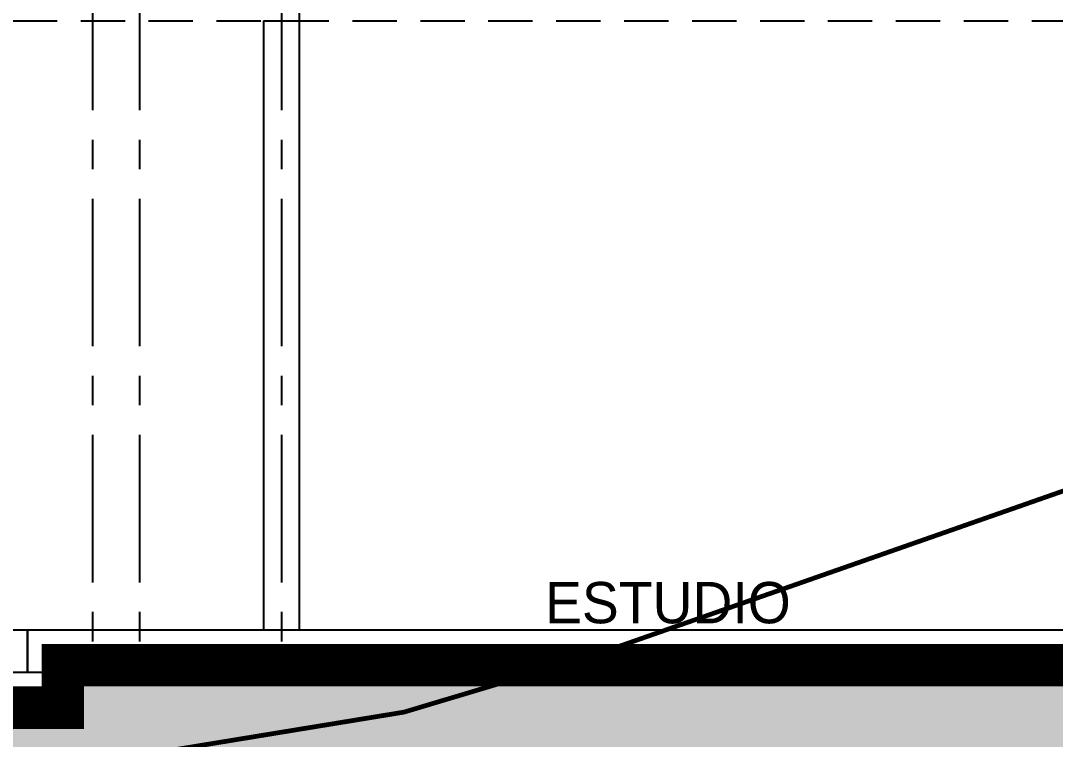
# Model space of a CAD drawing. Header units: metres. Extents: x -58 to 722, y -1100 to 345.
# Drawn here: x 199.001 to 203.379, y -489.548 to -486.505 of the extents above; entities that cross this region are included whole.
import ezdxf

# ---------------------------------------------------------------- set-up
doc = ezdxf.new("R2010")
doc.units = ezdxf.units.M
doc.header["$MEASUREMENT"] = 0
for name, pattern in [('CENTER2', [1.125, 0.75, -0.125, 0.125, -0.125]), ('CENTERX2', [4, 2.5, -0.5, 0.5, -0.5]), ('HIDDEN2', [0.1875, 0.125, -0.0625])]:
    doc.linetypes.add(name, pattern=pattern)
for name, color, linetype in [('FSR_ARQ_007PROYECCIONES', 200, 'HIDDEN2'), ('FSR_ARQ_010MUROBAJO', 33, 'Continuous'), ('FSR_ARQ_014TEXTOS', 142, 'Continuous'), ('FSR_ARQ_016EJES', 135, 'CENTER2'), ('FSR_ARQ_018HATCH', 252, 'Continuous'), ('LOSA', 1, 'Continuous')]:
    doc.layers.add(name, color=color, linetype=linetype)
doc.styles.add('ESPACIOS', font='GOTHIC.TTF')

msp = doc.modelspace()

# ---------------------------------------------------------------- hatches: boundary and pattern name
at = {"layer": 'FSR_ARQ_010MUROBAJO', "ltscale": 0.005}
h = msp.add_hatch(dxfattribs=at)
h.set_pattern_fill('EARTH', color=256, angle=45)
h.set_pattern_definition([(45, (0, 0), (0, 0.3535533905932738), [0.25, -0.25]), (45, (-0.06629126073623884, 0.06629126073623884), (0, 0.3535533905932738), [0.25, -0.25]), (45, (-0.1325825214724777, 0.1325825214724777), (0, 0.3535533905932738), [0.25, -0.25]), (135, (-0.1325825214724776, 0.1767766952966369), (-0.3535533905932737, 2.775557561562891e-17), [0.25, -0.25]), (135, (-0.06629126073623882, 0.2430679560328757), (-0.3535533905932737, 2.775557561562891e-17), [0.25, -0.25]), (135, (0, 0.3093592167691145), (-0.3535533905932737, 2.775557561562891e-17), [0.25, -0.25])])
h.paths.add_polyline_path([(195.8273382492904, -489.4145746559275), (199.1789502034322, -489.4145746559275), (199.1789502034322, -489.2345746559274), (210.0789502034322, -489.2345746559274), (210.0789502034322, -489.4145746559275), (213.3108752591803, -489.4145746559275), (213.3108752591803, -490.4145746559275), (209.0789502034322, -490.4145746559275), (209.0789502034322, -490.2345746559274), (200.1789502034322, -490.2345746559274), (200.1789502034322, -490.4145746559275), (195.8273382492904, -490.4145746559275)])

# ---------------------------------------------------------------- linework, layer by layer
at = {"layer": 'FSR_ARQ_007PROYECCIONES', "ltscale": 1.5}
for p, q in [((193.7923337008389, -486.5045746559277), (216.1628913770188, -486.5045746559279)), ((193.7923337008389, -489.0845746559276), (216.1628913770188, -489.0845746559276)), ((193.7923337008389, -489.2645746559277), (216.1628913770188, -489.2645746559275))]:
    msp.add_line(p, q, dxfattribs=at)
at = {"layer": 'FSR_ARQ_010MUROBAJO', "ltscale": 0.005}
for p, q in [((200.0289502034321, -486.5045746559277), (200.0289502034321, -489.0845746559274)), ((200.1789502034322, -486.5045746559277), (200.1789502034322, -489.0845746559274)), ((199.0289502034321, -489.0845746559274), (199.0289502034321, -489.2645746559275)), ((199.0289502034321, -489.0845746559274), (210.2289502034322, -489.0845746559274))]:
    msp.add_line(p, q, dxfattribs=at)
at = {"layer": 'FSR_ARQ_016EJES', "linetype": 'CENTERX2', "ltscale": 0.25}
for p, q in [((199.3047502034304, -475.2588264987578), (199.3047502034304, -489.2592501135166)), ((199.5039502034323, -475.2588264987578), (199.5039502034323, -489.2592501135166)), ((200.1039502034322, -475.2588264987578), (200.1039502034322, -489.2592501135166))]:
    msp.add_line(p, q, dxfattribs=at)
at = {"layer": 'FSR_ARQ_018HATCH', "ltscale": 0.005}
msp.add_lwpolyline([(195.8273382492904, -489.2645746559275), (199.0289502034321, -489.2645746559275), (199.0289502034321, -489.0845746559274), (210.2289502034322, -489.0845746559274), (210.2289502034322, -489.2645746559275), (213.3108752591803, -489.2645746559275)], dxfattribs=at)
at = {"layer": 'LOSA', "ltscale": 0.005}
for p, q in [((200.1789502034322, -486.3045746559275), (200.1789502034322, -486.504574655928)), ((200.0289502034321, -486.5045746559277), (200.1789502034322, -486.5045746559277))]:
    msp.add_line(p, q, dxfattribs=at)
at = {"layer": 'LOSA', "color": 31, "linetype": 'HIDDEN2', "true_color": 0xfecc66, "const_width": 0.02}
msp.add_lwpolyline([(213.3034507933835, -485.8445746559274), (212.0284507933824, -485.8445746559274), (208.7808603723357, -486.5045746559273), (208.2143115404108, -486.9681157414685), (207.2907309222339, -487.3001712901278), (205.8039502034333, -487.6145746559273), (204.0539502034333, -488.2721733052229), (201.4191336267697, -489.194561296809), (200.6228754701028, -489.4333569014548), (198.3045891812078, -489.8135927673318), (196.7108856600219, -490.4931643271331), (195.1215135756795, -491.6781562366145), (194.0357990318527, -491.9707164248061), (193.1818638383504, -492.2388948063785), (192.1083463291559, -492.6777315067932)], dxfattribs=at)
at = {"layer": 'LOSA', "ltscale": 0.005, "const_width": 0.18}
msp.add_lwpolyline([(195.8273382492904, -489.4145746559275), (199.1789502034322, -489.4145746559275), (199.1789502034322, -489.2345746559274), (210.0789502034322, -489.2345746559274), (210.0789502034322, -489.4145746559275), (213.3108752591803, -489.4145746559275)], dxfattribs=at)

# ---------------------------------------------------------------- texts
at = {"layer": 'FSR_ARQ_014TEXTOS', "style": 'ESPACIOS'}
msp.add_text('ESTUDIO', height=0.175, dxfattribs=at).set_placement((201.2197592459673, -489.0570237263391))

doc.saveas('drawing.dxf')
